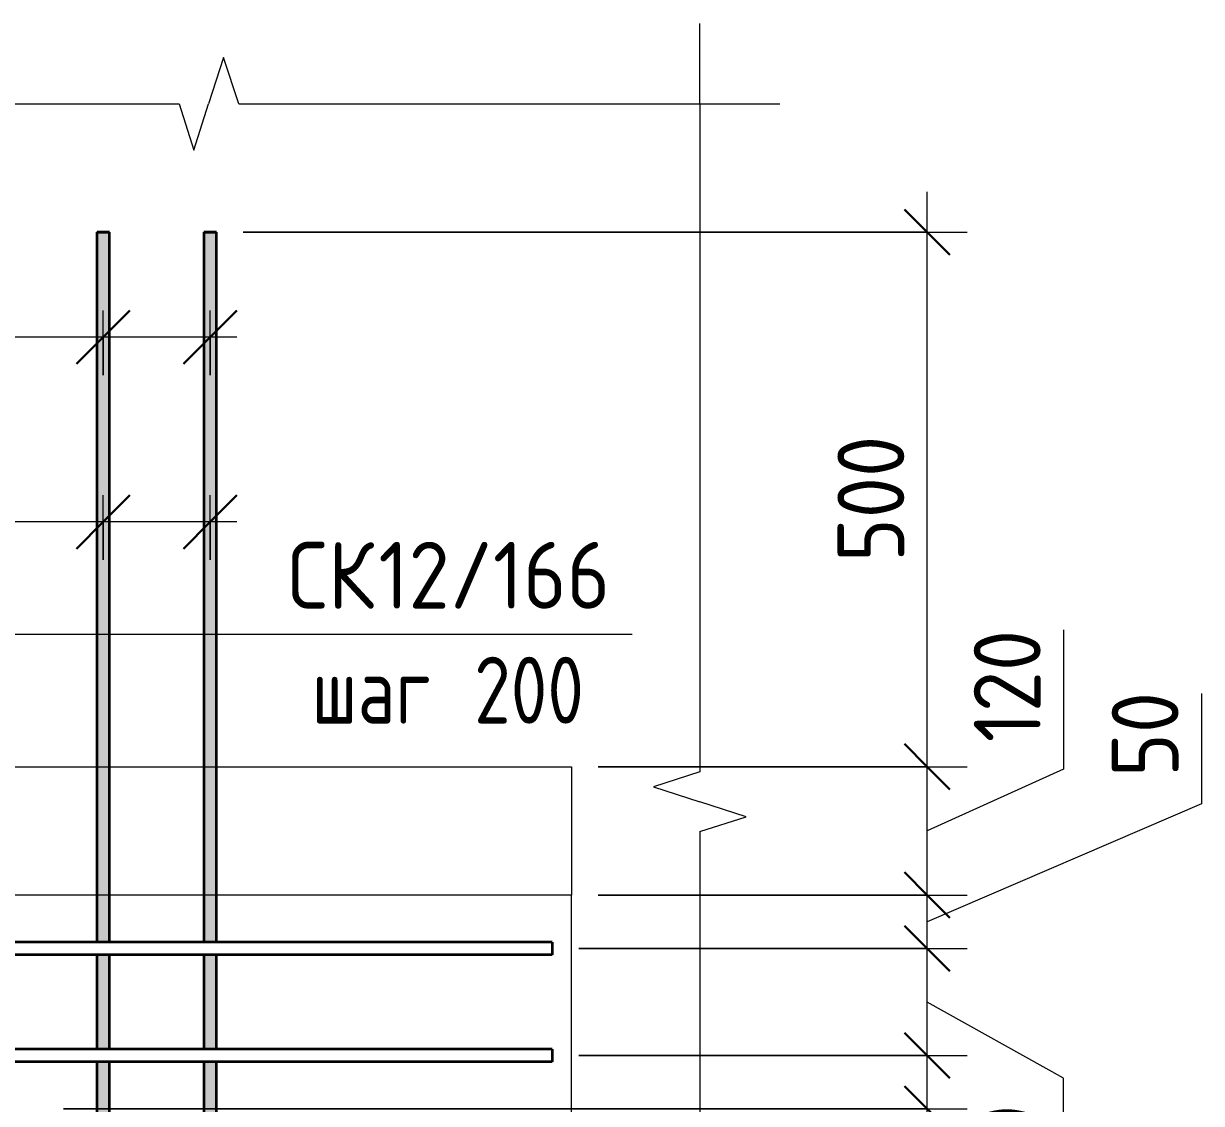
# Model space of a CAD drawing. Header units: millimetres. Extents: x -737 to 48133, y -5064 to 36443.
# Drawn here: x 42434 to 43535, y 2725 to 3735 of the extents above; entities that cross this region are included whole.
import ezdxf

# ---------------------------------------------------------------- set-up
doc = ezdxf.new("R2010")
doc.units = ezdxf.units.MM
for name, color, linetype, lineweight in [('AA_Dim', 7, 'Continuous', 9), ('AA_Dim-25', 7, 'Continuous', 9), ('AA_Oformlenie', 7, 'Continuous', 9), ('AA_Vinoska', 7, 'Continuous', 9), ('AF_Perekritie_Опалубка', 253, 'Continuous', 20), ('AF_Stena_Опалубка', 253, 'Continuous', 20), ('KR_Armatura_Tonkie', 7, 'Continuous', 20)]:
    doc.layers.add(name, color=color, linetype=linetype, lineweight=lineweight)
doc.styles.add('ISOCPEUR_6', font='isocpeur.TTF', dxfattribs={"width": 0.9, "height": 62.5})
doc.styles.add('ISOCPEUR_7', font='isocpeur.TTF', dxfattribs={"width": 0.85, "height": 62.5})
doc.styles.add('ISOCPEUR_8', font='isocpeur.TTF', dxfattribs={"width": 0.8, "height": 62.5})
doc.dimstyles.new('00_Точн_3_знака__прозр__2', dxfattribs={"dimscale": 304.8, "dimtxt": 62.672186, "dimasz": 0.139436, "dimexe": 0.123031, "dimexo": 0.082021, "dimgap": 0.008202, "dimtad": 1, "dimdec": 3, "dimrnd": 0.001, "dimdsep": 46, "dimtxsty": 'ISOCPEUR_6', "dimblk1": 'OBLIQUE', "dimblk2": 'OBLIQUE', "dimsah": 1, "dimcen": 0.09, "dimdle": 0.123031, "dimazin": 0, "dimtfac": 1, "dimtdec": 4, "dimtix": 1, "dimtmove": 1, "dimatfit": 3, "dimfxl": 1, "dimtvp": 1, "dimtolj": 1, "dimtzin": 0, "dimlwd": 18, "dimlwe": 18, "dimarcsym": 2})
doc.dimstyles.new('00_Точн_3_знака__прозр__3', dxfattribs={"dimscale": 304.8, "dimtxt": 62.672186, "dimasz": 0.139436, "dimexe": 0.123031, "dimexo": 0.082021, "dimgap": 0.008202, "dimtad": 1, "dimdec": 3, "dimrnd": 0.001, "dimdsep": 46, "dimtxsty": 'ISOCPEUR_6', "dimblk1": 'OBLIQUE', "dimblk2": 'OBLIQUE', "dimsah": 1, "dimcen": 0.09, "dimdle": 0.123031, "dimazin": 0, "dimtfac": 1, "dimtdec": 4, "dimtix": 1, "dimtmove": 0, "dimatfit": 3, "dimfxl": 1, "dimtvp": 1, "dimtolj": 1, "dimtzin": 0, "dimlwd": 18, "dimlwe": 18, "dimarcsym": 2})
doc.dimstyles.new('10_Раскладка_арматуры_с_засечками_1', dxfattribs={"dimscale": 304.8, "dimtxt": 0.18, "dimasz": 0.164042, "dimexe": 0.082021, "dimexo": 0, "dimgap": 0, "dimtad": 1, "dimdec": 3, "dimrnd": 0.001, "dimdsep": 46, "dimtxsty": 'ISOCPEUR_8', "dimblk1": 'OBLIQUE', "dimblk2": 'OBLIQUE', "dimsah": 1, "dimcen": 0.09, "dimdle": 0.082021, "dimazin": 0, "dimtfac": 1, "dimtdec": 4, "dimtix": 1, "dimtmove": 0, "dimatfit": 3, "dimfxl": 1, "dimtvp": 1, "dimtolj": 1, "dimtzin": 0, "dimlwd": 18, "dimlwe": 18, "dimarcsym": 2})
doc.dimstyles.new('10_Раскладка_арматуры_с_засечками_2', dxfattribs={"dimscale": 304.8, "dimtxt": 0.18, "dimasz": 0.164042, "dimexe": 0.082021, "dimexo": 0, "dimgap": 0, "dimtad": 1, "dimdec": 3, "dimrnd": 0.001, "dimdsep": 46, "dimtxsty": 'ISOCPEUR_8', "dimblk1": 'OBLIQUE', "dimblk2": 'OBLIQUE', "dimsah": 1, "dimcen": 0.09, "dimdle": 0.082021, "dimazin": 0, "dimtfac": 1, "dimtdec": 4, "dimtix": 1, "dimtmove": 2, "dimatfit": 3, "dimfxl": 1, "dimtvp": 1, "dimtolj": 1, "dimtzin": 0, "dimlwd": 18, "dimlwe": 18, "dimarcsym": 2})
doc.dimstyles.new('10_Раскладка_арматуры_с_засечками_3', dxfattribs={"dimscale": 304.8, "dimtxt": 0.18, "dimasz": 0.164042, "dimexe": 0.082021, "dimexo": 0, "dimgap": 0, "dimtad": 1, "dimdec": 3, "dimrnd": 0.001, "dimdsep": 46, "dimtxsty": 'ISOCPEUR_7', "dimblk1": 'OBLIQUE', "dimblk2": 'OBLIQUE', "dimsah": 1, "dimcen": 0.09, "dimdle": 0.082021, "dimazin": 0, "dimtfac": 1, "dimtdec": 4, "dimtix": 1, "dimtmove": 0, "dimatfit": 3, "dimfxl": 1, "dimtvp": 1, "dimtolj": 1, "dimtzin": 0, "dimlwd": 18, "dimlwe": 18, "dimarcsym": 2})

# ---------------------------------------------------------------- blocks, each defined once
blk = doc.blocks.new('350_Стержень верт с удлинением концов _НесАрм_РабПлоск_ - 350_Стержень верт с удлинением концов _НесАрм_РабПлоск_-4140946-Схема обрамления отверстия 500х1050 _h_')
at = {"layer": 'KR_Armatura_Tonkie', "lineweight": 35}
for p, q in [((-2284.8, 3540), (-2284.8, 2876)), ((-2273, 3540), (-2284.6, 3540)), ((-2284.6, 3540), (-2273, 3540)), ((-2272.8, 2876), (-2272.8, 3540)), ((-2284.8, 2864), (-2284.8, 2776)), ((-2272.8, 2776), (-2272.8, 2864)), ((-2284.8, 2764), (-2284.8, 2689)), ((-2272.8, 2689), (-2272.8, 2764))]:
    blk.add_line(p, q, dxfattribs=at)
blk = doc.blocks.new('350_Стержень верт с удлинением концов _НесАрм_РабПлоск_ - 350_Стержень верт с удлинением концов _НесАрм_РабПлоск_-V15-Схема обрамления отверстия 500х1050 _h_')
at = {"layer": 'KR_Armatura_Tonkie', "lineweight": 35}
h = blk.add_hatch(color=256, dxfattribs=at)
h.paths.add_polyline_path([(-2278.8, 1170), (-2272.8, 1170), (-2273, 1514), (-2284.8, 1514), (-2284.6, 1170), (-2280.4, 1170)])
h.paths.add_polyline_path([(-2283.2, 1526), (-2272.8, 1526), (-2273, 1614), (-2284.8, 1614), (-2284.6, 1526), (-2284, 1526)])
h.paths.add_polyline_path([(-2283.1, 1626), (-2272.8, 1626.1), (-2273, 1689), (-2284.8, 1689), (-2284.6, 1626), (-2283.2, 1626)])
h.paths.add_polyline_path([(-2273.2, 1701), (-2272.8, 1701), (-2273, 1877), (-2284.8, 1877), (-2284.6, 1701), (-2273.6, 1701)])
h.paths.add_polyline_path([(-2272.9, 1889), (-2272.8, 1889), (-2273, 2077), (-2284.8, 2077), (-2284.6, 1889), (-2273, 1889)])
h.paths.add_polyline_path([(-2273.3, 2089), (-2272.8, 2089), (-2273, 2277), (-2284.8, 2277), (-2284.6, 2089), (-2273.6, 2089)])
h.paths.add_polyline_path([(-2273.3, 2289), (-2272.8, 2289), (-2273, 2477), (-2284.8, 2477), (-2284.6, 2289), (-2273.6, 2289)])
h.paths.add_polyline_path([(-2275.8, 2489), (-2272.8, 2489), (-2273, 2677), (-2284.8, 2677), (-2284.6, 2489), (-2276.6, 2489)])
h.paths.add_polyline_path([(-2275.8, 2689), (-2272.8, 2689), (-2273, 2764), (-2284.8, 2764), (-2284.6, 2689), (-2276.8, 2689)])
h.paths.add_polyline_path([(-2283.7, 2776), (-2272.8, 2776), (-2273, 2864), (-2284.8, 2864), (-2284.6, 2776), (-2284, 2776)])
h.paths.add_polyline_path([(-2278.8, 2876), (-2272.8, 2876), (-2273, 3540), (-2284.8, 3540), (-2284.6, 2876), (-2279.9, 2876)])
for p, q in [((-2284.8, 3540), (-2284.8, 2876)), ((-2284.8, 3540), (-2272.8, 3540)), ((-2273, 3540), (-2284.6, 3540)), ((-2272.8, 2876), (-2272.8, 3540)), ((-2284.8, 2864), (-2284.8, 2776)), ((-2272.8, 2776), (-2272.8, 2864)), ((-2284.8, 2764), (-2284.8, 2689)), ((-2272.8, 2689), (-2272.8, 2764))]:
    blk.add_line(p, q, dxfattribs=at)
blk = doc.blocks.new('350_Стержень верт с удлинением концов _НесАрм_РабПлоск_ - 350_Стержень верт с удлинением концов _НесАрм_РабПлоск_-V16-Схема обрамления отверстия 500х1050 _h_')
at = {"layer": 'KR_Armatura_Tonkie', "lineweight": 35}
h = blk.add_hatch(color=256, dxfattribs=at)
h.paths.add_polyline_path([(-2178.8, 1170), (-2172.8, 1170), (-2173, 1514), (-2184.8, 1514), (-2184.6, 1170), (-2180.4, 1170)])
h.paths.add_polyline_path([(-2183.1, 1526), (-2172.8, 1526), (-2173, 1614), (-2184.8, 1614), (-2184.6, 1526), (-2183.2, 1526)])
h.paths.add_polyline_path([(-2183.1, 1626), (-2172.8, 1626.1), (-2173, 1689), (-2184.8, 1689), (-2184.6, 1626), (-2183.2, 1626)])
h.paths.add_polyline_path([(-2183.1, 1701), (-2172.8, 1701), (-2173, 1877), (-2184.8, 1877), (-2184.6, 1701), (-2183.3, 1701)])
h.paths.add_polyline_path([(-2183.1, 1889), (-2172.8, 1889), (-2173, 2077), (-2184.8, 2077), (-2184.6, 1889), (-2183.4, 1889)])
h.paths.add_polyline_path([(-2183.1, 2089), (-2172.8, 2089), (-2173, 2277), (-2184.8, 2277), (-2184.6, 2089), (-2183.4, 2089)])
h.paths.add_polyline_path([(-2183.5, 2289), (-2172.8, 2289), (-2173, 2477), (-2184.8, 2477), (-2184.6, 2289), (-2184, 2289)])
h.paths.add_polyline_path([(-2183.1, 2489), (-2172.8, 2489), (-2173, 2677), (-2184.8, 2677), (-2184.6, 2489), (-2183.6, 2489)])
h.paths.add_polyline_path([(-2183.7, 2689), (-2172.8, 2689), (-2173, 2764), (-2184.8, 2764), (-2184.6, 2689), (-2184, 2689)])
h.paths.add_polyline_path([(-2183.7, 2776), (-2172.8, 2776), (-2173, 2864), (-2184.8, 2864), (-2184.6, 2776), (-2184, 2776)])
h.paths.add_polyline_path([(-2178.8, 2876), (-2172.8, 2876), (-2173, 3540), (-2184.8, 3540), (-2184.6, 2876), (-2179.9, 2876)])
for p, q in [((-2184.8, 3540), (-2184.8, 2876)), ((-2184.8, 3540), (-2172.8, 3540)), ((-2173, 3540), (-2184.6, 3540)), ((-2172.8, 2876), (-2172.8, 3540)), ((-2184.8, 2864), (-2184.8, 2776)), ((-2172.8, 2776), (-2172.8, 2864)), ((-2184.8, 2764), (-2184.8, 2689)), ((-2172.8, 2689), (-2172.8, 2764))]:
    blk.add_line(p, q, dxfattribs=at)
blk = doc.blocks.new('011_Прямоугольник обрыва _ЭлУзла_ - 011_Прямоугольник обрыва _ЭлУзла_-4141986-Схема обрамления отверстия 500х1050 _h_')
at = {"layer": 'AA_Oformlenie'}
for p, q in [((-3070.9, 3660), (-2207.7, 3660)), ((-2152.1, 3660), (-1720.8, 3660)), ((-1720.8, 3660), (-1720.8, 3035.2)), ((-1720.8, 2979.6), (-1720.8, 1729.4))]:
    blk.add_line(p, q, dxfattribs=at)
blk = doc.blocks.new('DIMBLOCK116-Схема обрамления отверстия 500х1050 _h_')
at = {"layer": 'AA_Dim-25', "lineweight": 30}
for p, q in [((43278.7, 2770), (43257.4, 2791.3)), ((43278.7, 2770), (43299.9, 2748.8)), ((43278.7, 2720), (43257.4, 2741.3)), ((43278.7, 2720), (43299.9, 2698.8))]:
    blk.add_line(p, q, dxfattribs=at)
at = {"layer": 'AA_Dim-25', "lineweight": 18}
for p, q in [((42953, 2770), (43316.2, 2770)), ((43278.7, 2770), (42953, 2770)), ((43278.7, 2682.5), (43278.7, 2770)), ((43278.7, 2731.4), (43278.7, 2745)), ((43278.7, 2628.4), (43278.7, 2731.4)), ((42471, 2720), (43316.2, 2720)), ((43278.7, 2720), (42471, 2720))]:
    blk.add_line(p, q, dxfattribs=at)
at = {"layer": 'AA_Dim-25', "color": 0, "lineweight": 18, "insert": (43194.8, 2628.4), "char_height": 62.5, "width": 93.654, "attachment_point": 1, "rotation": 90, "line_spacing_factor": 1.135194, "style": 'ISOCPEUR_6'}
blk.add_mtext('50', dxfattribs=at)
blk = doc.blocks.new('_Oblique')
at = {"color": 0, "linetype": 'ByBlock', "lineweight": -2}
blk.add_line((-0.5, -0.5), (0.5, 0.5), dxfattribs=at)
blk = doc.blocks.new('DIMBLOCK117-Схема обрамления отверстия 500х1050 _h_')
at = {"layer": 'AA_Dim-25', "lineweight": 30}
for p, q in [((43278.7, 2870), (43257.4, 2891.3)), ((43278.7, 2870), (43299.9, 2848.8)), ((43278.7, 2770), (43257.4, 2791.3)), ((43278.7, 2770), (43299.9, 2748.8))]:
    blk.add_line(p, q, dxfattribs=at)
at = {"layer": 'AA_Dim-25', "lineweight": 18}
for p, q in [((42953, 2870), (43316.2, 2870)), ((43278.7, 2870), (42953, 2870)), ((43278.7, 2770), (43278.7, 2870)), ((43406.2, 2748.8), (43278.7, 2820)), ((42953, 2770), (43316.2, 2770)), ((43278.7, 2770), (42953, 2770)), ((43406.2, 2618.5), (43406.2, 2748.8))]:
    blk.add_line(p, q, dxfattribs=at)
at = {"layer": 'AA_Dim-25', "color": 0, "lineweight": 18, "insert": (43322.3, 2618.5), "char_height": 62.5, "width": 126.29, "attachment_point": 1, "rotation": 90, "line_spacing_factor": 1.135194, "style": 'ISOCPEUR_6'}
blk.add_mtext('100', dxfattribs=at)
blk = doc.blocks.new('DIMBLOCK118-Схема обрамления отверстия 500х1050 _h_')
at = {"layer": 'AA_Dim-25', "lineweight": 18}
for p, q in [((43535.2, 3108.6), (43535.2, 3005.5)), ((43535.2, 3005.5), (43278.7, 2895)), ((42971, 2920), (43316.2, 2920)), ((43278.7, 2920), (42971, 2920)), ((43278.7, 2832.5), (43278.7, 2920)), ((42953, 2870), (43316.2, 2870)), ((43278.7, 2870), (42953, 2870))]:
    blk.add_line(p, q, dxfattribs=at)
at = {"layer": 'AA_Dim-25', "lineweight": 30}
for p, q in [((43278.7, 2920), (43257.4, 2941.3)), ((43278.7, 2920), (43299.9, 2898.8)), ((43278.7, 2870), (43257.4, 2891.3)), ((43278.7, 2870), (43299.9, 2848.8))]:
    blk.add_line(p, q, dxfattribs=at)
at = {"layer": 'AA_Dim-25', "color": 0, "lineweight": 18, "insert": (43451.3, 3030.5), "char_height": 62.5, "width": 93.654, "attachment_point": 1, "rotation": 90, "line_spacing_factor": 1.135194, "style": 'ISOCPEUR_6'}
blk.add_mtext('50', dxfattribs=at)
blk = doc.blocks.new('DIMBLOCK119-Схема обрамления отверстия 500х1050 _h_')
at = {"layer": 'AA_Dim-25', "lineweight": 18}
for p, q in [((43406.2, 3168.1), (43406.2, 3037.9)), ((42971, 3040), (43316.2, 3040)), ((43278.7, 3040), (42971, 3040)), ((43278.7, 2920), (43278.7, 3040)), ((43406.2, 3037.9), (43278.7, 2980)), ((42971, 2920), (43316.2, 2920)), ((43278.7, 2920), (42971, 2920))]:
    blk.add_line(p, q, dxfattribs=at)
at = {"layer": 'AA_Dim-25', "lineweight": 30}
for p, q in [((43278.7, 3040), (43257.4, 3061.3)), ((43278.7, 3040), (43299.9, 3018.8)), ((43278.7, 2920), (43257.4, 2941.3)), ((43278.7, 2920), (43299.9, 2898.8))]:
    blk.add_line(p, q, dxfattribs=at)
at = {"layer": 'AA_Dim-25', "color": 0, "lineweight": 18, "insert": (43322.3, 3062.9), "char_height": 62.5, "width": 126.29, "attachment_point": 1, "rotation": 90, "line_spacing_factor": 1.135194, "style": 'ISOCPEUR_6'}
blk.add_mtext('120', dxfattribs=at)
blk = doc.blocks.new('DIMBLOCK120-Схема обрамления отверстия 500х1050 _h_')
at = {"layer": 'AA_Dim-25', "lineweight": 18}
for p, q in [((43278.7, 3040), (43278.7, 3577.5)), ((42639, 3540), (43316.2, 3540)), ((43278.7, 3540), (42639, 3540)), ((42971, 3040), (43316.2, 3040)), ((43278.7, 3040), (42971, 3040))]:
    blk.add_line(p, q, dxfattribs=at)
at = {"layer": 'AA_Dim-25', "lineweight": 30}
for p, q in [((43278.7, 3540), (43257.4, 3561.2)), ((43278.7, 3540), (43299.9, 3518.8)), ((43278.7, 3040), (43257.4, 3061.3)), ((43278.7, 3040), (43299.9, 3018.8))]:
    blk.add_line(p, q, dxfattribs=at)
at = {"layer": 'AA_Dim-25', "color": 0, "lineweight": 18, "insert": (43194.8, 3231.5), "char_height": 62.5, "width": 140.48, "attachment_point": 1, "rotation": 90, "line_spacing_factor": 1.135194, "style": 'ISOCPEUR_6'}
blk.add_mtext('500', dxfattribs=at)
blk = doc.blocks.new('DIMBLOCK140-Схема обрамления отверстия 500х1050 _h_')
at = {"layer": 'AA_Dim-25', "lineweight": 30}
for p, q in [((42508, 3441.7), (42533, 3466.7)), ((42608, 3441.7), (42633, 3466.7)), ((42508, 3441.7), (42483, 3416.7)), ((42608, 3441.7), (42583, 3416.7))]:
    blk.add_line(p, q, dxfattribs=at)
at = {"layer": 'AA_Dim-25', "lineweight": 18}
for p, q in [((42508, 3406.3), (42508, 3466.7)), ((42608, 3406.3), (42608, 3466.7)), ((42633, 3441.7), (42508, 3441.7)), ((42508, 3441.7), (42508, 3406.3)), ((42608, 3441.7), (42608, 3406.3))]:
    blk.add_line(p, q, dxfattribs=at)
blk = doc.blocks.new('DIMBLOCK141-Схема обрамления отверстия 500х1050 _h_')
at = {"layer": 'AA_Dim-25', "lineweight": 30}
for p, q in [((42396, 3441.7), (42421, 3466.7)), ((42508, 3441.7), (42533, 3466.7)), ((42396, 3441.7), (42371, 3416.7)), ((42508, 3441.7), (42483, 3416.7))]:
    blk.add_line(p, q, dxfattribs=at)
at = {"layer": 'AA_Dim-25', "lineweight": 18}
for p, q in [((42396, 3406.3), (42396, 3466.7)), ((42508, 3406.3), (42508, 3466.7)), ((42508, 3441.7), (42396, 3441.7)), ((42396, 3441.7), (42396, 3406.3)), ((42508, 3441.7), (42508, 3406.3))]:
    blk.add_line(p, q, dxfattribs=at)
blk = doc.blocks.new('042_М_Арматуры - Диам длина поз _ Комментарий-3662934-Схема обрамления отверстия 500х1050 _h_')
at = {"layer": 'AA_Vinoska'}
blk.add_line((-1443.5, 1221.9), (-1093.5, 1221.9), dxfattribs=at)
blk = doc.blocks.new('DIMBLOCK146-Схема обрамления отверстия 500х1050 _h_')
at = {"layer": 'AA_Dim-25', "lineweight": 30}
for p, q in [((42508, 3268.9), (42533, 3293.9)), ((42608, 3268.9), (42633, 3293.9)), ((42508, 3268.9), (42483, 3243.9)), ((42608, 3268.9), (42583, 3243.9))]:
    blk.add_line(p, q, dxfattribs=at)
at = {"layer": 'AA_Dim-25', "lineweight": 18}
for p, q in [((42508, 3233.5), (42508, 3293.9)), ((42608, 3233.5), (42608, 3293.9)), ((42633, 3268.9), (42508, 3268.9)), ((42508, 3268.9), (42508, 3233.5)), ((42608, 3268.9), (42608, 3233.5))]:
    blk.add_line(p, q, dxfattribs=at)
blk = doc.blocks.new('DIMBLOCK147-Схема обрамления отверстия 500х1050 _h_')
at = {"layer": 'AA_Dim-25', "lineweight": 30}
for p, q in [((42396, 3268.9), (42421, 3293.9)), ((42508, 3268.9), (42533, 3293.9)), ((42396, 3268.9), (42371, 3243.9)), ((42508, 3268.9), (42483, 3243.9))]:
    blk.add_line(p, q, dxfattribs=at)
at = {"layer": 'AA_Dim-25', "lineweight": 18}
for p, q in [((42396, 3233.5), (42396, 3293.9)), ((42508, 3233.5), (42508, 3293.9)), ((42508, 3268.9), (42396, 3268.9)), ((42396, 3268.9), (42396, 3233.5)), ((42508, 3268.9), (42508, 3233.5))]:
    blk.add_line(p, q, dxfattribs=at)

msp = doc.modelspace()

# ---------------------------------------------------------------- linework, layer by layer
at = {"layer": 'AA_Vinoska'}
for p, q in [((43066.0377, 3660), (43066.0377, 3735)), ((42620.6888, 3703.3251), (42606.6116, 3660)), ((42634.7659, 3660), (42620.6888, 3703.3251)), ((42579.1116, 3660), (42592.8616, 3616.6987)), ((42592.8616, 3616.6987), (42606.6116, 3660)), ((43066.0377, 3660), (43141.0377, 3660)), ((42395.2946, 3164.0921), (42652.7612, 3164.0921)), ((43066.0377, 3035.2483), (43022.7126, 3021.1711)), ((43022.7126, 3021.1711), (43066.0377, 3007.0939)), ((43109.339, 2993.3439), (43066.0377, 3007.0939)), ((43066.0377, 2979.5939), (43109.339, 2993.3439))]:
    msp.add_line(p, q, dxfattribs=at)
at = {"layer": 'AF_Perekritie_Опалубка'}
for p, q in [((41386.0377, 3040), (42946.0377, 3040)), ((42946.0377, 3040), (42946.0377, 2920)), ((42946.0377, 2920), (41386.0377, 2920))]:
    msp.add_line(p, q, dxfattribs=at)
at = {"layer": 'AF_Stena_Опалубка'}
for p, q in [((42946.0377, 2920), (41385.5377, 2920)), ((42946.0377, 1048.3758), (42946.0377, 2920))]:
    msp.add_line(p, q, dxfattribs=at)
at = {"layer": 'KR_Armatura_Tonkie', "lineweight": 35}
for p, q in [((42928.0377, 2876), (41407.5377, 2876)), ((42928.0377, 2876), (41407.5377, 2876)), ((42818.0377, 2876), (42782.0377, 2876)), ((42874.0377, 2876), (42818.0377, 2876)), ((42910.0377, 2876), (42874.0377, 2876)), ((42928.0377, 2876), (42928.0377, 2864)), ((42928.0377, 2876), (42928.0377, 2864)), ((42928.0377, 2864), (41407.5377, 2864)), ((42928.0377, 2864), (41407.5377, 2864)), ((42818.0377, 2864), (42782.0377, 2864)), ((42874.0377, 2864), (42818.0377, 2864)), ((42910.0377, 2864), (42874.0377, 2864)), ((42928.0377, 2776), (41407.5377, 2776)), ((42928.0377, 2776), (41407.5377, 2776)), ((42818.0377, 2776), (42782.0377, 2776)), ((42874.0377, 2776), (42818.0377, 2776)), ((42910.0377, 2776), (42874.0377, 2776)), ((42928.0377, 2776), (42928.0377, 2764)), ((42928.0377, 2776), (42928.0377, 2764)), ((42928.0377, 2764), (41407.5377, 2764)), ((42928.0377, 2764), (41407.5377, 2764)), ((42818.0377, 2764), (42782.0377, 2764)), ((42874.0377, 2764), (42818.0377, 2764)), ((42910.0377, 2764), (42874.0377, 2764))]:
    msp.add_line(p, q, dxfattribs=at)

# ---------------------------------------------------------------- block references
at = {"layer": 'AA_Oformlenie'}
msp.add_blockref('011_Прямоугольник обрыва _ЭлУзла_ - 011_Прямоугольник обрыва _ЭлУзла_-4141986-Схема обрамления отверстия 500х1050 _h_', (44786.8608, 0), dxfattribs=at)
at = {"layer": 'AA_Vinoska'}
msp.add_blockref('042_М_Арматуры - Диам длина поз _ Комментарий-3662934-Схема обрамления отверстия 500х1050 _h_', (44096.3097, 1942.2312), dxfattribs=at)
at = {"layer": 'KR_Armatura_Tonkie', "lineweight": 35}
for name, p in [('350_Стержень верт с удлинением концов _НесАрм_РабПлоск_ - 350_Стержень верт с удлинением концов _НесАрм_РабПлоск_-4140946-Схема обрамления отверстия 500х1050 _h_', (44786.8608, 0)), ('350_Стержень верт с удлинением концов _НесАрм_РабПлоск_ - 350_Стержень верт с удлинением концов _НесАрм_РабПлоск_-V15-Схема обрамления отверстия 500х1050 _h_', (44786.8608, 0)), ('350_Стержень верт с удлинением концов _НесАрм_РабПлоск_ - 350_Стержень верт с удлинением концов _НесАрм_РабПлоск_-4140946-Схема обрамления отверстия 500х1050 _h_', (44886.8608, 0)), ('350_Стержень верт с удлинением концов _НесАрм_РабПлоск_ - 350_Стержень верт с удлинением концов _НесАрм_РабПлоск_-V16-Схема обрамления отверстия 500х1050 _h_', (44786.8608, 0))]:
    msp.add_blockref(name, p, dxfattribs=at)

# ---------------------------------------------------------------- texts
at = {"layer": 'AA_Vinoska', "char_height": 62.5, "attachment_point": 1}
for s, insert, width, style in [('СК', (42680.6272, 3250.3484), 102.816422, 'ISOCPEUR_6'), ('12/166', (42765.4592, 3250.3484), 263.354344, 'ISOCPEUR_6'), (' 200', (42823.1876, 3142.8721), 166.751, 'ISOCPEUR_8'), ('шаг', (42702.8022, 3142.8721), 145.907125, 'ISOCPEUR_8')]:
    msp.add_mtext(s, dxfattribs=dict(at, insert=insert, width=width, style=style))

# ---------------------------------------------------------------- dimensions: what is measured, and where the dimension line sits
at = {"layer": 'AA_Dim', "lineweight": 18}
dim = msp.add_linear_dim(base=(43278.6966, 3540), p1=(42946.0377, 3040), p2=(42614.0377, 3540), angle=90, dimstyle='00_Точн_3_знака__прозр__3', override={"dimpost": '<>', "dimfxl": 600.186638}, dxfattribs=at)
dim.commit()
dim.dimension.update_dxf_attribs({"geometry": 'DIMBLOCK120-Схема обрамления отверстия 500х1050 _h_', "text_midpoint": (43244.9466, 3290)})
for base, p1, p2, dimstyle, override, picture, middle in [((42396.0377, 3441.6759), (42508.0377, 3406.3205), (42396.0377, 3406.3205), '10_Раскладка_арматуры_с_засечками_1', {"dimpost": '<>', "dimfxl": 112}, 'DIMBLOCK141-Схема обрамления отверстия 500х1050 _h_', (42452.0377, 3472.9259)), ((42508.0377, 3441.6759), (42608.0377, 3406.3205), (42508.0377, 3406.3205), '10_Раскладка_арматуры_с_засечками_2', {"dimpost": '<>', "dimfxl": 100}, 'DIMBLOCK140-Схема обрамления отверстия 500х1050 _h_', (42558.0377, 3472.9259)), ((42396.0377, 3268.8829), (42508.0377, 3233.5275), (42396.0377, 3233.5275), '10_Раскладка_арматуры_с_засечками_3', {"dimpost": '<>', "dimfxl": 112}, 'DIMBLOCK147-Схема обрамления отверстия 500х1050 _h_', (42452.0377, 3300.1329)), ((42508.0377, 3268.8829), (42608.0377, 3233.5275), (42508.0377, 3233.5275), '10_Раскладка_арматуры_с_засечками_3', {"dimpost": '<>', "dimfxl": 100}, 'DIMBLOCK146-Схема обрамления отверстия 500х1050 _h_', (42558.0377, 3300.1329))]:
    dim = msp.add_linear_dim(base=base, p1=p1, p2=p2, dimstyle=dimstyle, override=override, dxfattribs=at)
    dim.commit()
    dim.dimension.update_dxf_attribs({"geometry": picture, "text_midpoint": middle})
for base, p1, p2, override, picture, middle in [((43278.6966, 3040), (42946.0377, 2920), (42946.0377, 3040), {"dimpost": '<>', "dimfxl": 120}, 'DIMBLOCK119-Схема обрамления отверстия 500х1050 _h_', (43363.9433, 3126.006)), ((43278.6966, 2920), (42928.0377, 2870), (42946.0377, 2920), {"dimpost": '<>', "dimfxl": 53.141321}, 'DIMBLOCK118-Схема обрамления отверстия 500х1050 _h_', (43492.9745, 3077.3508)), ((43278.6966, 2870), (42928.0377, 2770), (42928.0377, 2870), {"dimpost": '<>', "dimfxl": 100}, 'DIMBLOCK117-Схема обрамления отверстия 500х1050 _h_', (43363.9433, 2681.6941)), ((43278.6966, 2770), (42446.0377, 2720), (42928.0377, 2770), {"dimpost": '<>', "dimfxl": 484.586422}, 'DIMBLOCK116-Схема обрамления отверстия 500х1050 _h_', (43236.4433, 2675.2107))]:
    dim = msp.add_linear_dim(base=base, p1=p1, p2=p2, angle=90, dimstyle='00_Точн_3_знака__прозр__2', override=override, dxfattribs=at)
    dim.commit()
    dim.dimension.update_dxf_attribs({"geometry": picture, "text_midpoint": middle, "dimtype": 160, "text_rotation": 90})

doc.saveas('drawing.dxf')
